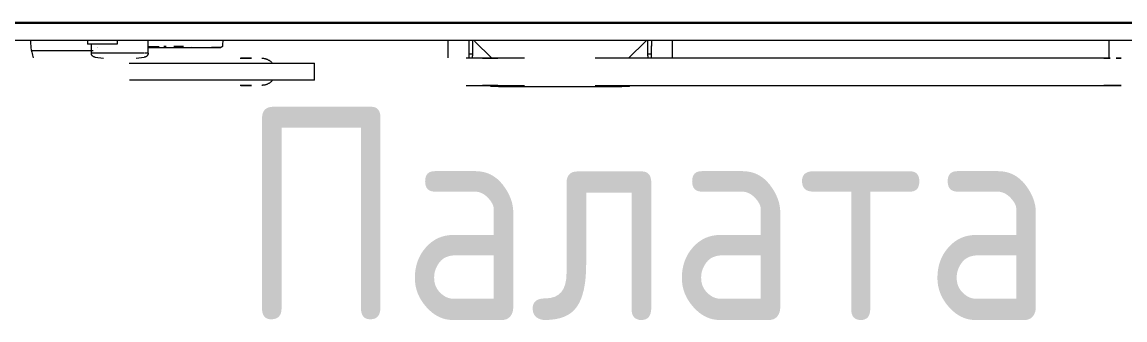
# Model space of a CAD drawing. Header units: millimetres. Extents: x -174154 to -170572, y -111302 to -109817.
# Drawn here: x -173354.95 to -173341.94, y -110596 to -110592.48 of the extents above; entities that cross this region are included whole.
import ezdxf

# ---------------------------------------------------------------- set-up
doc = ezdxf.new("R2010")
doc.units = ezdxf.units.MM
doc.linetypes.add('ACAD_ISO02W100', pattern=[15, 12, -3])
for name, color, linetype, lineweight in [('!Подложка', 252, 'ACAD_ISO02W100', 25), ('Марки помещений', 7, 'Continuous', 18), ('Специальное оборудование', 7, 'Continuous', 18)]:
    doc.layers.add(name, color=color, linetype=linetype, lineweight=lineweight)
doc.styles.add('GOST Common', font='GOST Common.ttf', dxfattribs={"width": 0.9, "height": 250})

# ---------------------------------------------------------------- blocks, each defined once
blk = doc.blocks.new('Medical_All_ARJO_Enterprise-8000_Patient-Bed - Citadel-V15-В_АР_ПЭ_02 Этаж')
at = {"layer": 'Специальное оборудование'}
for p, q in [((-741.4, 514.5), (-761.7, 514.5)), ((-761.7, 514.5), (-741.4, 514.5)), ((-141.7, 514.5), (-741.4, 514.5)), ((-180.3, 516), (-177.6, 516)), ((-177.6, 516), (-172.9, 516)), ((-27.7, 516), (-172.9, 516)), ((-172.9, 516), (-172.9, 514.8)), ((-42.2, 514.5), (-58.5, 514.5)), ((-27.7, 514.8), (-27.7, 516)), ((-27.7, 516), (-23.1, 516)), ((-8.8, 514.5), (-26.9, 514.5)), ((-26.7, 514.5), (-8.8, 514.5)), ((-23.1, 516), (-20.3, 516)), ((189.2, 508.5), (189.2, 488.5)), ((189.3, 508.5), (239.3, 508.5)), ((239.3, 508.5), (407.2, 508.5)), ((271.4, 514.5), (263.7, 514.5)), ((263.7, 514.5), (276.9, 514.5)), ((276.3, 514.5), (271.4, 514.5)), ((-755.8, 482.5), (-761.7, 482.5)), ((-761.7, 482.5), (-755.9, 482.5)), ((-741.4, 482.5), (-748.9, 482.5)), ((-748.9, 482.5), (-741.4, 482.5)), ((-747.1, 460.8), (-747.1, 482.5)), ((-741.4, 482.5), (-141.7, 482.5)), ((-232.3, 475.3), (-232.3, 482.1)), ((-207.9, 482.1), (-207.9, 475.3)), ((-180.8, 482.5), (-201.2, 462.4)), ((-58.5, 482.5), (-42.2, 482.5)), ((-26.9, 482.5), (-8.8, 482.5)), ((-8.8, 482.5), (-26.7, 482.5)), ((0.6, 462.4), (-19.8, 482.5)), ((7.3, 475.3), (7.3, 482.1)), ((31.7, 482.1), (31.7, 475.3)), ((239.3, 488.5), (189.3, 488.5)), ((407.6, 488.5), (239.3, 488.5)), ((276.9, 482.5), (263.7, 482.5)), ((263.7, 482.5), (271.4, 482.5)), ((271.4, 482.5), (276.3, 482.5)), ((399.7, 482.5), (389.9, 481.4)), ((447.9, 481.4), (438, 482.5)), ((-232.3, 472.4), (-232.3, 475.3)), ((-232.3, 463.2), (-232.3, 472.4)), ((-203.7, 477.3), (-207.9, 477.3)), ((-207.9, 475.3), (-207.9, 472.4)), ((-207.9, 472.4), (-207.9, 468)), ((-207.9, 462.1), (-207.9, 468.4)), ((-203.7, 479.6), (-203.7, 476.4)), ((-203.7, 476.8), (-203.7, 470.4)), ((-203.7, 470.4), (-203.7, 462.1)), ((3.1, 476.4), (3.1, 479.6)), ((7.3, 477.3), (3.1, 477.3)), ((3.1, 470.4), (3.1, 476.8)), ((3.1, 462.1), (3.1, 470.4)), ((7.3, 472.4), (7.3, 475.3)), ((7.3, 463.2), (7.3, 472.4)), ((31.7, 475.3), (31.7, 472.4)), ((31.7, 472.4), (31.7, 463.2)), ((334.3, 468.8), (334.3, 468.8)), ((355.3, 468.8), (343.6, 468.8)), ((343.6, 468.8), (355.3, 468.8)), ((344.6, 469.7), (344.6, 468.8)), ((346.1, 469.7), (348.9, 469.7)), ((355.3, 468.8), (355.3, 468.8)), ((372.5, 469.7), (355.8, 469.7)), ((372.5, 469.7), (356.1, 469.7)), ((366.6, 468.8), (364.3, 468.8)), ((364.3, 468.8), (366.6, 468.8)), ((366.8, 468.8), (364.6, 468.8)), ((364.6, 468.8), (366.8, 468.8)), ((372.5, 469.7), (375.4, 469.7)), ((372.5, 469.7), (385.8, 469.7)), ((385.8, 469.7), (372.5, 469.7)), ((372.5, 469.7), (385.9, 469.7)), ((385.9, 469.7), (372.5, 469.7)), ((385.9, 468.8), (372.5, 468.8)), ((385.9, 468.8), (372.5, 468.8)), ((385.4, 476.4), (385.4, 461)), ((385.4, 476.4), (389.4, 476.4)), ((389.9, 476.4), (402.1, 476.4)), ((402.1, 476.4), (418.9, 476.4)), ((418.9, 476.4), (452.4, 476.4)), ((445.2, 469.7), (445.3, 469.7)), ((450.4, 473.8), (494.9, 473.8)), ((452.4, 466), (452.4, 476.4)), ((494.9, 473.8), (500.1, 473.8)), ((500.1, 473.8), (522.9, 473.8)), ((523.2, 472.4), (522.6, 475.3)), ((7.5, 461.2), (-1116, 461.2)), ((-232.3, 461), (-232.3, 463.2)), ((-201.2, 462.4), (-202.4, 461)), ((785.8, 461.2), (1.7, 461.2)), ((7.3, 461.2), (7.3, 463.2)), ((31.7, 463.2), (31.7, 461)), ((422.1, 466), (439.7, 466)), ((422.1, 461), (422.1, 466)), ((439.7, 466), (456.7, 466)), ((456.8, 461), (456.8, 466)), ((524.1, 460.8), (524.1, 463.2)), ((-1116, 441.7), (7.5, 441.7)), ((-88.8, 440.1), (-1048, 440.1)), ((-207.9, 440), (-207.9, 442)), ((-203.7, 442), (-203.7, 440)), ((1.7, 441.7), (785.8, 441.7)), ((3.1, 440), (3.1, 441.6)), ((7.3, 441.6), (7.3, 440)), ((729, 440.1), (42.3, 440.1)), ((306.5, 442), (306.5, 439.8)), ((385.4, 442), (385.4, 439.8)), ((422.1, 439.8), (422.1, 442)), ((456.8, 439.8), (456.8, 442))]:
    blk.add_line(p, q, dxfattribs=at)
at = {"layer": 'Специальное оборудование', "flags": 128}
for points in [[(-183, 515.1), (-181.7, 515.7), (-180.3, 516)], [(10.5, 514.5), (7.3, 514.5), (4.1, 514.5), (0.9, 514.5), (-2.2, 514.5), (-5.3, 514.5), (-8.4, 514.5), (-11.5, 514.5), (-14.5, 514.5), (-17.5, 514.5), (-20.4, 514.5), (-23.3, 514.5), (-26.1, 514.5), (-28.8, 514.5), (-31.5, 514.5), (-34.1, 514.5), (-36.6, 514.5), (-39, 514.5), (-41.3, 514.5), (-42.2, 514.5)], [(-20.3, 516), (-18.9, 515.7), (-17.6, 515.1)], [(238.8, 508.4), (239.2, 508.9), (239.6, 509.4), (240.1, 509.8), (240.5, 510.3), (241, 510.7), (241.5, 511.1), (242, 511.5), (242.5, 511.8), (243.1, 512.2), (243.6, 512.5), (244.2, 512.8), (244.8, 513.1), (245.4, 513.3), (246, 513.5), (246.6, 513.7), (247.2, 513.9), (247.8, 514.1), (248.4, 514.2), (249.1, 514.3), (249.7, 514.4), (250.4, 514.4), (251, 514.5), (251.3, 514.5)], [(-42.2, 482.5), (-39.8, 482.5), (-37.4, 482.5), (-34.9, 482.5), (-32.4, 482.5), (-29.7, 482.5), (-27, 482.5), (-24.3, 482.5), (-21.4, 482.5), (-18.5, 482.5), (-15.6, 482.5), (-12.6, 482.5), (-9.5, 482.5), (-6.4, 482.5), (-3.3, 482.5), (-0.2, 482.5), (3, 482.5), (6.2, 482.5), (9.4, 482.5), (10.5, 482.5)], [(251.3, 482.5), (250.7, 482.5), (250.1, 482.5), (249.4, 482.6), (248.8, 482.7), (248.2, 482.8), (247.5, 482.9), (246.9, 483.1), (246.3, 483.3), (245.7, 483.5), (245.1, 483.7), (244.5, 484), (243.9, 484.3), (243.4, 484.6), (242.8, 484.9), (242.3, 485.3), (241.8, 485.6), (241.3, 486), (240.8, 486.4), (240.3, 486.9), (239.9, 487.3), (239.4, 487.8), (239, 488.3)], [(385.4, 476.4), (385.4, 476.6), (385.4, 476.8), (385.4, 477), (385.5, 477.2), (385.5, 477.4), (385.5, 477.6), (385.6, 477.8), (385.6, 478), (385.7, 478.2), (385.8, 478.4), (385.9, 478.5), (386, 478.7), (386.1, 478.9), (386.2, 479.1), (386.3, 479.2), (386.4, 479.4), (386.5, 479.6), (386.6, 479.7), (386.8, 479.9), (386.9, 480), (387.1, 480.1), (387.2, 480.3), (387.4, 480.4), (387.5, 480.5), (387.7, 480.6), (387.9, 480.7), (388, 480.8), (388.2, 480.9), (388.4, 481), (388.6, 481.1), (388.8, 481.1), (389, 481.2), (389.2, 481.2), (389.3, 481.3), (389.5, 481.3)], [(389.5, 481.3), (389.7, 481.4), (389.9, 481.4)], [(447.9, 481.4), (448.1, 481.4), (448.3, 481.3), (448.5, 481.3), (448.7, 481.2), (448.8, 481.2), (449, 481.1), (449.2, 481), (449.4, 481), (449.6, 480.9), (449.8, 480.8), (449.9, 480.7), (450.1, 480.6), (450.3, 480.5), (450.4, 480.3), (450.6, 480.2), (450.7, 480.1), (450.9, 479.9), (451, 479.8), (451.1, 479.6), (451.3, 479.5), (451.4, 479.3), (451.5, 479.2), (451.6, 479), (451.7, 478.8), (451.8, 478.6), (451.9, 478.5), (452, 478.3), (452, 478.1), (452.1, 477.9), (452.2, 477.7), (452.2, 477.5), (452.2, 477.3), (452.3, 477.1), (452.3, 476.9), (452.3, 476.7), (452.3, 476.5), (452.3, 476.4)], [(297.7, 467.8), (297.7, 467.9), (297.8, 468), (297.8, 468.1), (297.8, 468.2), (297.8, 468.2), (297.8, 468.3), (297.9, 468.4), (297.9, 468.5), (297.9, 468.5), (298, 468.6), (298, 468.7), (298, 468.8), (298.1, 468.8), (298.1, 468.9), (298.2, 468.9), (298.2, 469), (298.3, 469.1), (298.3, 469.1), (298.4, 469.2), (298.5, 469.2), (298.5, 469.3), (298.6, 469.3), (298.6, 469.4), (298.7, 469.4), (298.8, 469.5), (298.9, 469.5), (298.9, 469.5), (299, 469.6), (299.1, 469.6), (299.2, 469.6), (299.2, 469.6), (299.3, 469.7), (299.4, 469.7), (299.5, 469.7), (299.5, 469.7), (299.6, 469.7), (299.7, 469.7), (299.7, 469.7)], [(372.5, 469.7), (369.6, 469.7), (366.7, 469.7), (363.8, 469.7), (360.9, 469.7), (358.1, 469.7), (355.2, 469.7), (352.4, 469.7), (349.6, 469.7), (346.9, 469.7), (344.2, 469.7), (341.5, 469.7), (338.9, 469.7), (336.4, 469.7), (333.9, 469.7), (331.4, 469.7), (329.1, 469.7), (326.8, 469.7), (324.5, 469.7), (322.4, 469.7), (320.3, 469.7), (318.3, 469.7), (316.4, 469.7), (314.6, 469.7), (312.9, 469.7), (311.3, 469.7), (309.8, 469.7), (308.3, 469.7), (307, 469.7), (305.8, 469.7), (304.7, 469.7), (303.7, 469.7), (302.8, 469.7), (302, 469.7), (301.3, 469.7), (300.8, 469.7), (300.4, 469.7), (300, 469.7), (299.8, 469.7), (299.7, 469.7), (299.7, 469.7)], [(299.7, 469.7), (299.8, 469.7), (300, 469.7), (300.3, 469.7), (300.7, 469.7), (301.2, 469.7), (301.8, 469.7), (302.6, 469.7), (303.4, 469.7), (304.4, 469.7), (305.5, 469.7), (306.7, 469.7), (308, 469.7), (309.4, 469.7), (310.9, 469.7)], [(384.9, 469.7), (382, 469.7), (379.1, 469.7), (376.2, 469.7), (373.3, 469.7), (372.5, 469.7)], [(445.4, 469.7), (445.5, 469.7), (445.6, 469.7)], [(297.5, 461), (297.5, 462.4), (297.6, 465.4), (297.7, 467.8)], [(42.3, 440.1), (27.8, 440.1), (13.1, 440.1), (-1.7, 440.1), (-16.7, 440.1), (-31.9, 440.1), (-47.1, 440.1), (-62.3, 440.1), (-77.7, 440.1), (-88.8, 440.1)]]:
    blk.add_lwpolyline(points, dxfattribs=at)
at = {"layer": 'Специальное оборудование'}
for centre, major_axis, start_param, end_param in [((510.7, 455.4), (0, 40), 5.231762, 5.442046), ((517.2, 462.5), (0, 20), 4.748168, 5.231762)]:
    blk.add_ellipse(centre, major_axis=major_axis, ratio=0.34202, start_param=start_param, end_param=end_param, dxfattribs=at)
for points in [[(-203.7, 479.6), (-203.7, 480.3), (-203.7, 480.9), (-203.6, 481.6)], [(2.9, 481.6), (3, 480.9), (3.1, 480.3), (3.1, 479.6)]]:
    blk.add_open_spline(points, degree=3, dxfattribs=at)
blk = doc.blocks.new('A$C02fe7d8c')
at = {"layer": 'Специальное оборудование', "color": 251, "lineweight": 20, "true_color": 0x636466, "rotation": 180}
blk.add_blockref('Medical_All_ARJO_Enterprise-8000_Patient-Bed - Citadel-V15-В_АР_ПЭ_02 Этаж', (6284.6, 3670.4), dxfattribs=at)
at = {"layer": 'Марки помещений', "color": 251, "lineweight": 20, "true_color": 0x636466, "insert": (6008.3, 3129), "char_height": 250, "width": 1305.949, "attachment_point": 1, "style": 'GOST Common'}
blk.add_mtext('Палата', dxfattribs=at)

msp = doc.modelspace()

# ---------------------------------------------------------------- block references
at = {"layer": '!Подложка', "ltscale": 20, "xscale": 0.01, "yscale": 0.01, "zscale": 0.01}
msp.add_blockref('A$C02fe7d8c', (-173412.451, -110624.788), dxfattribs=at)

doc.saveas('drawing.dxf')
